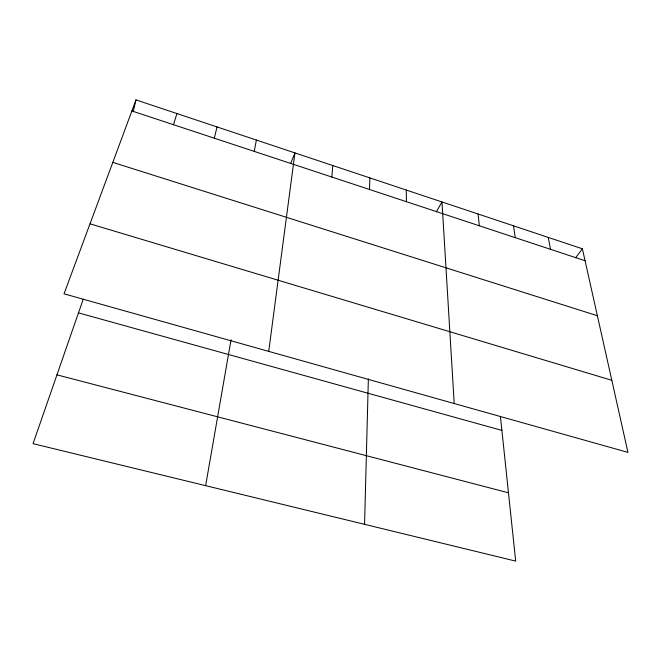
<?xml version="1.0" encoding="UTF-8"?>
<svg xmlns="http://www.w3.org/2000/svg" width="661" height="661" viewBox="0 0 661 661"><rect width="100%" height="100%" fill="white"/><g stroke="black" fill="none" stroke-linecap="round" stroke-linejoin="round"><path stroke-width="0.99" d="M364.575 524.338L368.359 378.86M369.507 189.492L369.863 177.9M331.839 177.041L332.764 165.531M268.721 351.371L294.938 152.914L290.766 163.226M205.637 485.661L231.044 339.746M254.254 151.394L256.369 140.049M133.183 111.75L135.992 99.894L582.399 248.8L627.95 452.38L64.034 293.823L135.992 99.894M214.288 138.182L217.039 126.929M173.504 124.706L176.925 113.543M83.22 299.218L33.05 443.663L515.687 561.106L500.427 416.504M436.326 211.784L441.986 201.96L454.206 403.524M575.582 257.815L582.399 248.8M56.953 374.845L508.483 492.809M78.477 312.868L501.889 430.394M90.012 223.815L611.822 380.298M112.808 162.366L597.379 315.727M131.886 110.949L585.076 260.74M548.283 237.423L550.497 249.313M513.523 225.822L515.25 237.663M478.093 214.007L479.324 225.789M406.267 190.046L406.449 201.704"/></g></svg>
